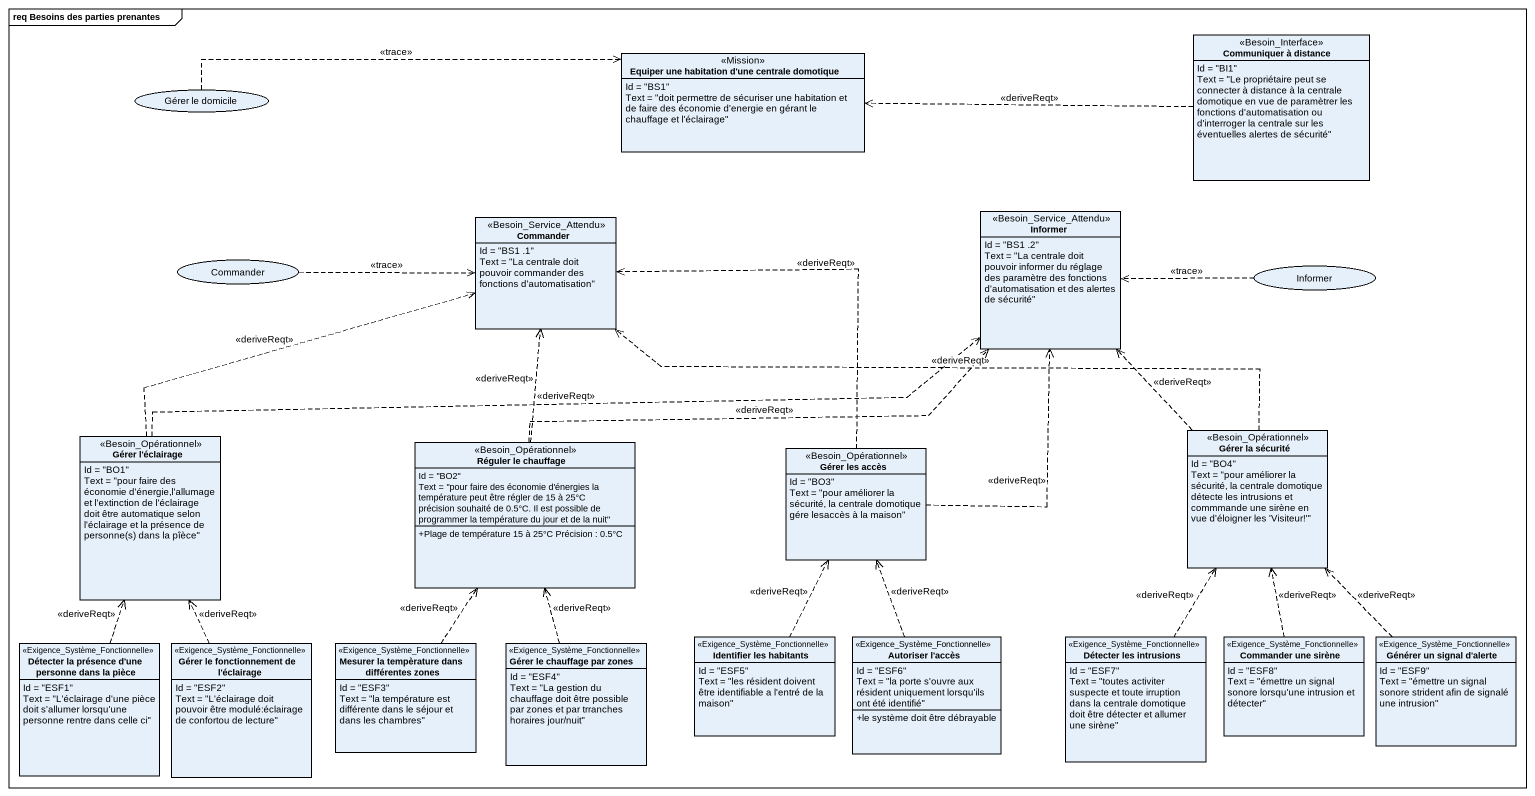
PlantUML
@startuml
mainframe req Besoins des parties prenantes
allowmixing
hide circle
hide empty members
skinparam classAttributeIconSize 0
class "Equiper une habitation d'une centrale domotique" as Equiper_une_habitation_d <<Mission>> {
  Id = "BS1"
  Text = "doit permettre de sécuriser une habitation et de faire des économie d'energie en gérant le chauffage et l'éclairage"
}
class "Communiquer à distance" as Communiquer_à_distance <<Besoin_Interface>> {
  Id = "BI1"
  Text = "Le propriétaire peut se connecter à distance à la centrale domotique en vue de paramètrer les fonctions d'automatisation ou d'interroger la centrale sur les éventuelles alertes de sécurité"
}
usecase "Gérer le domicile" as Gérer_le_domicile
class Informer <<Besoin_Service_Attendu>> {
  Id = "BS1 .2"
  Text = "La centrale doit pouvoir informer du réglage des paramètre des fonctions d'automatisation et des alertes de sécurité"
}
class Commander <<Besoin_Service_Attendu>> {
  Id = "BS1 .1"
  Text = "La centrale doit pouvoir commander des fonctions d'automatisation"
}
usecase "Commander" as Commander_2
usecase "Informer" as Informer_2
class "Gérer l'éclairage" as Gérer_l_éclairage <<Besoin_Opérationnel>> {
  Id = "BO1"
  {field} Text = "pour faire des économie d'énergie,l'allumage et l'extinction de l'éclairage doit être automatique selon l'éclairage et la présence de personne(s) dans la pîèce"
}
class "Réguler le chauffage" as Réguler_le_chauffage <<Besoin_Opérationnel>> {
  Id = "BO2"
  Text = "pour faire des économie d'énergies la température peut être régler de 15 à 25°C précision souhaité de 0.5°C. Il est possible de programmer la température du jour et de la nuit"
  +Plage de température 15 à 25°C Précision : 0.5°C
}
class "Gérer la sécurité" as Gérer_la_sécurité <<Besoin_Opérationnel>> {
  Id = "BO4"
  Text = "pour améliorer la sécurité, la centrale domotique détecte les intrusions et commmande une sirène en vue d'éloigner les 'Visiteur!'"
}
class "Gérer les accès" as Gérer_les_accès <<Besoin_Opérationnel>> {
  Id = "BO3"
  Text = "pour améliorer la sécurité, la centrale domotique gére lesaccès à la maison"
}
class "Détecter la présence d'une personne dans la pièce" as Détecter_la_présence_d_une <<Exigence_Système_Fonctionnelle>> {
  Id = "ESF1"
  Text = "L'éclairage d'une pièce doit s'allumer lorsqu'une personne rentre dans celle ci"
}
class "Gérer le fonctionnement de l'éclairage" as Gérer_le_fonctionnement_de <<Exigence_Système_Fonctionnelle>> {
  Id = "ESF2"
  Text = "L'éclairage doit pouvoir être modulé:éclairage de confortou de lecture"
}
class "Mesurer la tempèrature dans différentes zones" as Mesurer_la_tempèrature_dans <<Exigence_Système_Fonctionnelle>> {
  Id = "ESF3"
  Text = "la température est différente dans le séjour et dans les chambres"
}
class "Gérer le chauffage par zones" as Gérer_le_chauffage_par_zones <<Exigence_Système_Fonctionnelle>> {
  Id = "ESF4"
  Text = "La gestion du chauffage doit être possible par zones et par trranches horaires jour/nuit"
}
class "Identifier les habitants" as Identifier_les_habitants <<Exigence_Système_Fonctionnelle>> {
  Id = "ESF5"
  Text = "les résident doivent être identifiable a l'entré de la maison"
}
class "Autoriser l'accès" as Autoriser_l_accès <<Exigence_Système_Fonctionnelle>> {
  Id = "ESF6"
  Text = "la porte s'ouvre aux résident uniquement lorsqu'ils ont été identifié"
  +le système doit être débrayable
}
class "Détecter les intrusions" as Détecter_les_intrusions <<Exigence_Système_Fonctionnelle>> {
  Id = "ESF7"
  Text = "toutes activiter suspecte et toute irruption dans la centrale domotique doit être détecter et allumer une sirène"
}
class "Commander une sirène" as Commander_une_sirène <<Exigence_Système_Fonctionnelle>> {
  Id = "ESF8"
  Text = "émettre un signal sonore lorsqu'une intrusion et détecter"
}
class "Générer un signal d'alerte" as Générer_un_signal_d_alerte <<Exigence_Système_Fonctionnelle>> {
  Id = "ESF9"
  Text = "émettre un signal sonore strident afin de signalé une intrusion"
}
Communiquer_à_distance .left.> Equiper_une_habitation_d : <<deriveReqt>>
Gérer_le_domicile .right.> Equiper_une_habitation_d : <<trace>>
Commander_2 .right.> Commander : <<trace>>
Informer_2 .left.> Informer : <<trace>>
Gérer_l_éclairage .right.> Informer : <<deriveReqt>>
Gérer_l_éclairage .up.> Commander : <<deriveReqt>>
Réguler_le_chauffage .right.> Informer : <<deriveReqt>>
Réguler_le_chauffage .up.> Commander : <<deriveReqt>>
Gérer_la_sécurité .up.> Informer : <<deriveReqt>>
Gérer_la_sécurité .left.> Commander : <<deriveReqt>>
Gérer_les_accès .up.> Informer : <<deriveReqt>>
Gérer_les_accès .up.> Commander : <<deriveReqt>>
Détecter_la_présence_d_une .up.> Gérer_l_éclairage : <<deriveReqt>>
Gérer_le_fonctionnement_de .up.> Gérer_l_éclairage : <<deriveReqt>>
Mesurer_la_tempèrature_dans .up.> Réguler_le_chauffage : <<deriveReqt>>
Gérer_le_chauffage_par_zones .up.> Réguler_le_chauffage : <<deriveReqt>>
Identifier_les_habitants .up.> Gérer_les_accès : <<deriveReqt>>
Autoriser_l_accès .up.> Gérer_les_accès : <<deriveReqt>>
Détecter_les_intrusions .up.> Gérer_la_sécurité : <<deriveReqt>>
Commander_une_sirène .up.> Gérer_la_sécurité : <<deriveReqt>>
Générer_un_signal_d_alerte .up.> Gérer_la_sécurité : <<deriveReqt>>
@enduml
